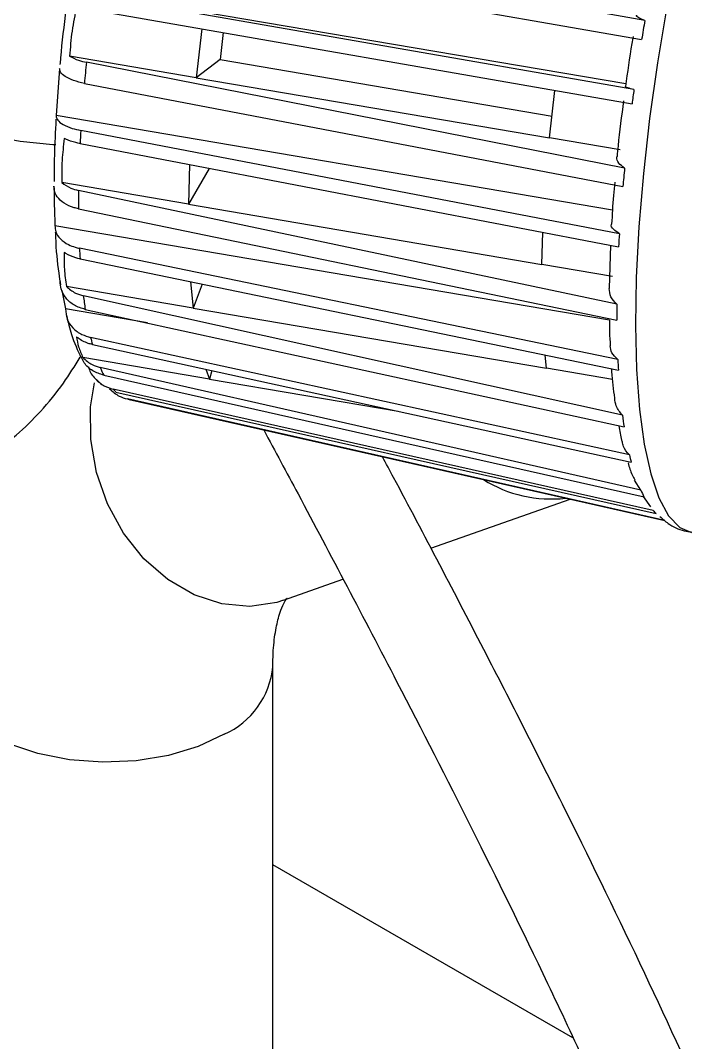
# Model space of a CAD drawing. Extents: x 75 to 2075, y 25 to 1460.
# Drawn here: x 1629.5 to 1675.1, y 732.9 to 802.3 of the extents above; entities that cross this region are included whole.
import ezdxf

# ---------------------------------------------------------------- set-up
doc = ezdxf.new("R2010")
doc.units = 0
doc.header["$LTSCALE"] = 5
doc.linetypes.add('SLD-KATı', pattern=[0])
doc.layers.get('0').update_dxf_attribs({"linetype": 'CONTINUOUS'})

msp = doc.modelspace()

# ---------------------------------------------------------------- linework, layer by layer
at = {"color": 7, "linetype": 'SLD-KATı'}
for p, q in [((1671.909, 802.284), (1635.34, 808.863)), ((1635.085, 807.379), (1671.689, 800.991)), ((1670.618, 797.98), (1632.818, 804.419)), ((1671.17, 797.589), (1634.565, 803.978)), ((1634.434, 803.01), (1671.038, 796.621)), ((1641.843, 801.717), (1641.469, 798.397)), ((1643.308, 801.461), (1643.101, 799.624)), ((1641.469, 798.397), (1632.88, 799.86)), ((1670.531, 792.254), (1634.017, 799.444)), ((1643.101, 799.624), (1641.469, 798.397)), ((1643.101, 799.624), (1665.613, 795.789)), ((1632.2, 799.029), (1631.961, 795.831)), ((1633.88, 798.013), (1670.414, 791.009)), ((1641.469, 798.397), (1665.446, 794.313)), ((1665.446, 794.313), (1665.81, 797.534)), ((1669.712, 789.4), (1631.961, 795.831)), ((1670.176, 787.811), (1633.642, 794.814)), ((1670.242, 793.496), (1665.446, 794.313)), ((1633.594, 793.926), (1670.126, 786.921)), ((1641.015, 792.503), (1640.943, 789.813)), ((1642.357, 792.246), (1640.943, 789.813)), ((1640.943, 789.813), (1632.354, 791.276)), ((1670.006, 783.023), (1633.492, 790.74)), ((1633.486, 789.5), (1670.004, 781.948)), ((1640.943, 789.813), (1664.921, 785.728)), ((1669.5, 781.939), (1631.886, 788.347)), ((1664.921, 785.728), (1664.979, 787.908)), ((1670.07, 779.266), (1633.552, 786.818)), ((1669.568, 787.028), (1669.482, 784.102)), ((1633.591, 786.096), (1670.108, 778.542)), ((1669.716, 784.912), (1664.921, 785.728)), ((1632.36, 783.961), (1632.601, 782.7)), ((1641.252, 782.764), (1632.663, 784.227)), ((1641.077, 784.548), (1641.252, 782.764)), ((1641.866, 784.384), (1641.252, 782.764)), ((1670.386, 775.495), (1633.814, 783.601)), ((1638.161, 781.753), (1632.601, 782.7)), ((1633.94, 782.674), (1670.498, 774.695)), ((1641.252, 782.764), (1665.23, 778.679)), ((1670.862, 772.792), (1634.304, 780.771)), ((1634.427, 780.287), (1670.983, 772.304)), ((1642.366, 777.939), (1633.777, 779.402)), ((1665.23, 778.679), (1665.143, 779.569)), ((1671.632, 770.406), (1634.953, 778.727)), ((1642.126, 778.606), (1642.366, 777.939)), ((1642.522, 778.519), (1642.366, 777.939)), ((1669.712, 777.915), (1665.23, 778.679)), ((1634.616, 777.984), (1635.064, 777.572)), ((1635.199, 778.204), (1671.849, 769.96)), ((1642.366, 777.939), (1655.166, 775.758)), ((1672.475, 769.023), (1635.825, 777.266)), ((1636.019, 777.066), (1672.668, 768.819)), ((1673.267, 768.337), (1636.796, 776.595)), ((1636.924, 776.56), (1673.268, 768.336)), ((1671.632, 770.406), (1671.198, 771.078)), ((1657.378, 766.457), (1666.831, 769.792)), ((1671.783, 769.975), (1672.299, 769.275)), ((1647.395, 762.935), (1651.421, 764.356)), ((1646.666, 653.5), (1646.666, 758.426)), ((1667.01, 733.24), (1646.666, 744.984))]:
    msp.add_line(p, q, dxfattribs=at)
at = {"color": 8, "linetype": 'SLD-KATı', "flags": 128}
for points in [[(1686.207, 832.835), (1686.172, 832.84), (1685.256, 832.751), (1684.277, 832.221), (1683.249, 831.259), (1682.186, 829.875), (1681.102, 828.091), (1680.012, 825.929), (1678.93, 823.418), (1677.872, 820.594), (1676.851, 817.493), (1675.881, 814.158), (1674.976, 810.634), (1674.147, 806.969), (1673.406, 803.212), (1672.763, 799.414), (1672.227, 795.626), (1671.805, 791.9), (1671.502, 788.286), (1671.323, 784.833), (1671.269, 781.587), (1671.343, 778.593), (1671.542, 775.89), (1671.865, 773.516), (1672.306, 771.503), (1672.86, 769.878), (1673.519, 768.662), (1674.275, 767.872), (1675.081, 767.525)], [(1631.942, 793.843), (1631.737, 793.852), (1629.533, 794.062), (1627.296, 794.468), (1625.118, 795.054), (1623.088, 795.796), (1621.289, 796.662), (1619.795, 797.619), (1618.667, 798.626), (1617.951, 799.643), (1617.676, 800.627), (1617.712, 801.111)], [(1647.395, 762.935), (1646.938, 762.791), (1645.1, 762.512), (1643.203, 762.685), (1641.324, 763.302), (1639.541, 764.339), (1637.925, 765.753), (1636.544, 767.485), (1635.454, 769.466), (1634.7, 771.614), (1634.312, 773.841), (1634.307, 776.055), (1634.564, 777.696)], [(1643.371, 753.834), (1641.607, 753.004), (1639.589, 752.395), (1637.401, 752.034), (1635.131, 751.934), (1632.873, 752.1), (1630.719, 752.525), (1628.757, 753.192), (1627.068, 754.073), (1625.721, 755.132), (1624.771, 756.326), (1624.256, 757.606), (1624.166, 758.428)]]:
    msp.add_lwpolyline(points, dxfattribs=at)
at = {"color": 7, "linetype": 'SLD-KATı'}
for centre, radius, start, end in [((1811.085, 777.959), 141.286, 170.08605, 170.61804), ((1749.055, 787.71), 115.634, 174.17586, 174.88857), ((1807.115, 778.546), 137.273, 172.02586, 172.43357), ((1730.555, 789.089), 97.082, 176.61877, 177.14367), ((1792.338, 780.215), 122.4, 174.35562, 174.94102), ((1707.589, 789.779), 74.103, 179.25707, 180.21593), ((1774.144, 781.566), 104.155, 176.56291, 177.05302), ((1685.548, 789.264), 52.054, 182.6935, 183.48881), ((1665.395, 787.429), 31.812, 186.91071, 188.59574), ((1747.765, 782.34), 77.762, 179.49708, 180.28921), ((1651.04, 784.747), 17.201, 193.36308, 195.02704), ((1726.174, 781.824), 56.162, 182.61047, 183.35029), ((1641.861, 781.653), 7.502, 202.95712, 207.3725), ((1638.056, 779.241), 2.98, 221.5021, 226.85714), ((1637.29, 778.175), 1.655, 252.66248, 257.24366), ((1703.092, 779.701), 32.976, 187.32789, 188.73132), ((1689.086, 777.065), 18.718, 193.19441, 194.73349), ((1678.608, 773.517), 7.638, 204.03246, 207.75414), ((1674.938, 771.162), 3.262, 220.97057, 225.90387)]:
    msp.add_arc(centre, radius, start, end, dxfattribs=at)
at = {"color": 8, "linetype": 'SLD-KATı'}
for centre, radius, start, end in [((1665.551, 778.473), 8.669, 237.99041, 276.50696), ((1641.063, 758.968), 5.629, 294.19994, 354.45104)]:
    msp.add_arc(centre, radius, start, end, dxfattribs=at)
at = {"color": 7, "linetype": 'SLD-KATı'}
for points, knots in [([(1632.794, 804.156), (1632.723, 803.648), (1632.496, 802.026), (1632.31, 800.388), (1632.226, 799.306), (1632.224, 799.284)], [0, 0, 0, 0, 0.308641, 0.985682, 1, 1, 1, 1]), ([(1633.347, 803.226), (1633.235, 802.674), (1633.01, 801.566), (1632.923, 800.43), (1632.88, 799.86)], [0, 0, 0, 0, 0.498149, 1, 1, 1, 1]), ([(1671.909, 802.284), (1671.757, 802.342), (1671.452, 802.459), (1671.312, 802.58), (1671.359, 802.628), (1671.366, 802.635)], [0, 0, 0, 0, 0.45985, 0.919458, 1, 1, 1, 1]), ([(1671.11, 801.201), (1671.081, 801.039), (1670.88, 799.905), (1670.724, 798.771), (1670.591, 797.799)], [0, 0, 0, 0, 0.143328, 1, 1, 1, 1]), ([(1632.88, 799.86), (1633.069, 799.76), (1633.394, 799.587), (1633.834, 799.486), (1634.017, 799.444)], [0, 0, 0, 0, 0.58336, 1, 1, 1, 1]), ([(1633.88, 798.013), (1633.624, 798.072), (1633.112, 798.192), (1632.55, 798.468), (1632.229, 798.759), (1632.209, 798.946), (1632.2, 799.029)], [0, 0, 0, 0, 0.263758, 0.527587, 0.791618, 1, 1, 1, 1]), ([(1671.17, 797.589), (1671.015, 797.63), (1670.705, 797.711), (1670.554, 797.778), (1670.593, 797.796), (1670.598, 797.798)], [0, 0, 0, 0, 0.4663082, 0.9325967, 1, 1, 1, 1]), ([(1670.458, 796.83), (1670.322, 795.802), (1670.152, 794.52), (1670.041, 793.285), (1670.019, 793.041)], [0, 0, 0, 0, 0.8026447, 1, 1, 1, 1]), ([(1631.961, 795.831), (1631.978, 795.725), (1632.013, 795.514), (1632.417, 795.207), (1632.981, 794.963), (1633.441, 794.86), (1633.642, 794.814)], [0, 0, 0, 0, 0.2646, 0.529297, 0.793679, 1, 1, 1, 1]), ([(1631.955, 795.582), (1631.909, 794.748), (1631.829, 793.273), (1631.831, 791.931), (1631.832, 791.347)], [0, 0, 0, 0, 0.565365, 1, 1, 1, 1]), ([(1632.52, 794.264), (1632.458, 793.775), (1632.333, 792.792), (1632.347, 791.783), (1632.354, 791.276)], [0, 0, 0, 0, 0.498149, 1, 1, 1, 1]), ([(1633.594, 793.926), (1633.495, 793.947), (1633.137, 794.021), (1632.775, 794.143), (1632.555, 794.248), (1632.52, 794.264)], [0, 0, 0, 0, 0.242341, 0.882099, 1, 1, 1, 1]), ([(1670.531, 792.254), (1670.384, 792.369), (1670.09, 792.599), (1669.965, 792.884), (1670.018, 793.025), (1670.024, 793.041)], [0, 0, 0, 0, 0.469876, 0.939506, 1, 1, 1, 1]), ([(1633.486, 789.5), (1633.385, 789.523), (1633.023, 789.609), (1632.477, 789.861), (1632, 790.297), (1631.819, 790.712), (1631.82, 790.958), (1631.82, 791.029)], [0, 0, 0, 0, 0.102988, 0.366807, 0.630616, 0.89468, 1, 1, 1, 1]), ([(1632.354, 791.276), (1632.543, 791.139), (1632.868, 790.903), (1633.308, 790.788), (1633.492, 790.74)], [0, 0, 0, 0, 0.58336, 1, 1, 1, 1]), ([(1669.859, 791.316), (1669.829, 791.011), (1669.734, 790.026), (1669.686, 789.096), (1669.653, 788.455)], [0, 0, 0, 0, 0.310336, 1, 1, 1, 1]), ([(1631.886, 788.347), (1631.893, 788.211), (1631.909, 787.898), (1632.217, 787.44), (1632.71, 787.094), (1633.186, 786.904), (1633.45, 786.842), (1633.552, 786.818)], [0, 0, 0, 0, 0.202891, 0.467548, 0.731794, 0.897057, 1, 1, 1, 1]), ([(1670.176, 787.811), (1670.028, 787.908), (1669.732, 788.102), (1669.599, 788.335), (1669.647, 788.445), (1669.651, 788.455)], [0, 0, 0, 0, 0.4755698, 0.9511195, 1, 1, 1, 1]), ([(1631.908, 787.913), (1631.912, 787.802), (1631.947, 786.79), (1632.061, 785.578), (1632.226, 784.597), (1632.27, 784.33)], [0, 0, 0, 0, 0.082143, 0.750053, 1, 1, 1, 1]), ([(1632.521, 786.543), (1632.51, 786.165), (1632.488, 785.406), (1632.605, 784.621), (1632.663, 784.227)], [0, 0, 0, 0, 0.498149, 1, 1, 1, 1]), ([(1633.591, 786.096), (1633.493, 786.119), (1633.135, 786.204), (1632.774, 786.367), (1632.555, 786.52), (1632.521, 786.543)], [0, 0, 0, 0, 0.242341, 0.882099, 1, 1, 1, 1]), ([(1633.94, 782.674), (1633.684, 782.754), (1633.17, 782.914), (1632.603, 783.416), (1632.275, 784.002), (1632.249, 784.419), (1632.237, 784.603)], [0, 0, 0, 0, 0.263758, 0.527587, 0.791618, 1, 1, 1, 1]), ([(1632.663, 784.227), (1632.857, 784.062), (1633.188, 783.779), (1633.63, 783.653), (1633.814, 783.601)], [0, 0, 0, 0, 0.58336, 1, 1, 1, 1]), ([(1670.006, 783.023), (1669.851, 783.187), (1669.544, 783.512), (1669.504, 783.907), (1669.484, 784.102)], [0, 0, 0, 0, 0.505243, 1, 1, 1, 1]), ([(1603.774, 782.861), (1603.984, 782.345), (1604.572, 780.907), (1605.669, 778.794), (1607.128, 776.615), (1608.714, 774.792), (1610.45, 773.266), (1612.349, 772.026), (1614.398, 771.09), (1616.626, 770.464), (1618.967, 770.209), (1621.329, 770.355), (1623.564, 770.864), (1625.644, 771.689), (1627.562, 772.791), (1629.334, 774.15), (1630.982, 775.783), (1632.422, 777.538), (1633.227, 778.833), (1633.597, 779.427)], [0, 0, 0, 0, 0.044851, 0.124992, 0.194964, 0.257929, 0.316484, 0.372331, 0.42659, 0.480016, 0.537632, 0.59344, 0.648035, 0.702348, 0.757472, 0.814737, 0.87587, 0.94311, 1, 1, 1, 1]), ([(1632.601, 782.7), (1632.621, 782.466), (1632.662, 781.998), (1633.073, 781.393), (1633.642, 780.964), (1634.102, 780.83), (1634.304, 780.771)], [0, 0, 0, 0, 0.2646, 0.529297, 0.793679, 1, 1, 1, 1]), ([(1632.666, 782.276), (1632.769, 781.831), (1633.021, 780.75), (1633.43, 779.894), (1633.671, 779.39)], [0, 0, 0, 0, 0.411371, 1, 1, 1, 1]), ([(1669.5, 781.939), (1669.5, 781.672), (1669.5, 781.056), (1669.537, 780.513), (1669.558, 780.206)], [0, 0, 0, 0, 0.4332524, 1, 1, 1, 1]), ([(1634.427, 780.287), (1634.328, 780.312), (1633.969, 780.404), (1633.606, 780.6), (1633.383, 780.79), (1633.349, 780.819)], [0, 0, 0, 0, 0.242341, 0.882099, 1, 1, 1, 1]), ([(1633.349, 780.819), (1633.385, 780.59), (1633.458, 780.13), (1633.671, 779.645), (1633.777, 779.402)], [0, 0, 0, 0, 0.498149, 1, 1, 1, 1]), ([(1670.07, 779.266), (1669.914, 779.414), (1669.616, 779.699), (1669.574, 780.041), (1669.554, 780.205)], [0, 0, 0, 0, 0.5206577, 1, 1, 1, 1]), ([(1635.199, 778.204), (1634.943, 778.291), (1634.431, 778.465), (1633.907, 778.917), (1633.744, 779.279), (1633.69, 779.399)], [0, 0, 0, 0, 0.400654, 0.801416, 1, 1, 1, 1]), ([(1633.777, 779.402), (1633.978, 779.222), (1634.323, 778.913), (1634.767, 778.781), (1634.953, 778.727)], [0, 0, 0, 0, 0.58336, 1, 1, 1, 1]), ([(1634.166, 778.776), (1634.173, 778.736), (1634.226, 778.432), (1634.585, 777.955), (1635.156, 777.471), (1635.621, 777.329), (1635.825, 777.266)], [0, 0, 0, 0, 0.051934, 0.393171, 0.734001, 1, 1, 1, 1]), ([(1669.642, 778.638), (1669.645, 778.579), (1669.683, 777.852), (1669.77, 777.23), (1669.85, 776.659)], [0, 0, 0, 0, 0.0812844, 1, 1, 1, 1]), ([(1635.587, 777.274), (1635.798, 777.092), (1636.161, 776.781), (1636.609, 776.649), (1636.796, 776.595)], [0, 0, 0, 0, 0.58336, 1, 1, 1, 1]), ([(1670.386, 775.495), (1670.222, 775.694), (1669.937, 776.04), (1669.884, 776.475), (1669.861, 776.661)], [0, 0, 0, 0, 0.573506, 1, 1, 1, 1]), ([(1646.048, 774.496), (1646.822, 773.053), (1649.767, 767.561), (1654.482, 758.605), (1660.144, 747.532), (1665.339, 736.978), (1670.65, 725.452), (1674.303, 717.161), (1676.171, 712.595), (1676.235, 712.439)], [0, 0, 0, 0, 0.081146, 0.308838, 0.476996, 0.646637, 0.819926, 0.993823, 1, 1, 1, 1]), ([(1670.147, 774.772), (1670.197, 774.43), (1670.254, 774.039), (1670.348, 773.721), (1670.36, 773.681)], [0, 0, 0, 0, 0.874681, 1, 1, 1, 1]), ([(1670.862, 772.792), (1670.696, 772.977), (1670.453, 773.245), (1670.403, 773.582), (1670.387, 773.687)], [0, 0, 0, 0, 0.687296, 1, 1, 1, 1]), ([(1682.213, 714.327), (1681.964, 714.933), (1680.167, 719.296), (1676.718, 727.182), (1671.776, 737.982), (1666.539, 748.727), (1660.849, 759.898), (1656.66, 767.898), (1654.358, 772.201), (1654.106, 772.672)], [0, 0, 0, 0, 0.025945, 0.186942, 0.359711, 0.544711, 0.740639, 0.97158, 1, 1, 1, 1]), ([(1670.77, 772.257), (1670.808, 772.114), (1670.925, 771.676), (1671.108, 771.331), (1671.232, 771.099)], [0, 0, 0, 0, 0.325883, 1, 1, 1, 1]), ([(1672.926, 768.625), (1673.105, 768.462), (1673.566, 768.041), (1674.333, 767.649), (1674.905, 767.593), (1675.069, 767.577)], [0, 0, 0, 0, 0.3111391, 0.8032631, 1, 1, 1, 1]), ([(1646.666, 758.426), (1646.671, 758.729), (1646.684, 759.597), (1646.824, 760.807), (1647.075, 761.906), (1647.359, 762.641), (1647.57, 763.015), (1647.663, 763.101), (1647.637, 763.081), (1647.637, 763.08)], [0, 0, 0, 0, 0.093836, 0.269415, 0.444211, 0.620171, 0.800979, 0.994001, 1, 1, 1, 1])]:
    msp.add_open_spline(points, degree=3, knots=knots, dxfattribs=at)
msp.add_open_spline([(1631.82, 791.029), (1631.825, 790.583), (1631.836, 789.691), (1631.869, 788.795), (1631.886, 788.347)], degree=3, dxfattribs=at)

doc.saveas('drawing.dxf')
